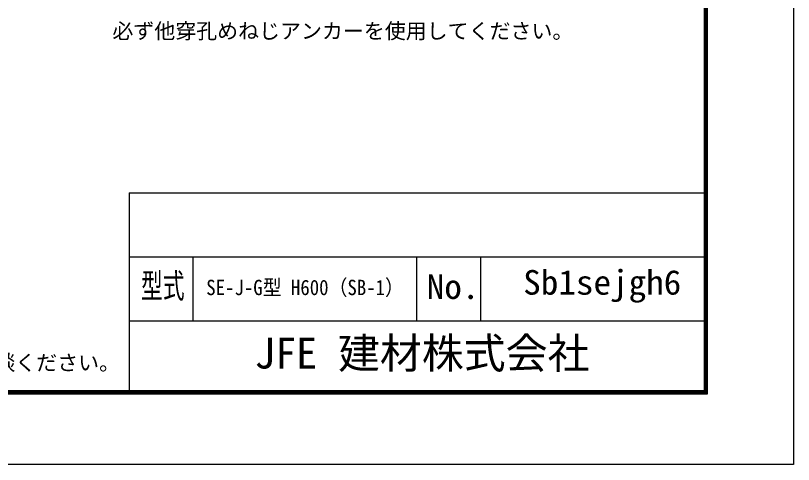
# Model space of a CAD drawing. Units: millimetres, scale not verified. Extents: x -1370 to 7030, y -2970 to 2970.
# Drawn here: x 4594 to 7030, y -2970 to -1564 of the extents above; entities that cross this region are included whole.
import ezdxf
from ezdxf.enums import TextEntityAlignment as Align

# ---------------------------------------------------------------- set-up
doc = ezdxf.new("R2010")
doc.units = ezdxf.units.MM
doc.header["$LTSCALE"] = 20
doc.layers.add('0-5_D-STR-TXT', color=7, linetype='Continuous', lineweight=13)
doc.layers.add('0-E_D-TTL', color=7, linetype='Continuous', lineweight=25)
doc.layers.add('0-B_D-TTL-TXT', color=7, linetype='Continuous')
doc.styles.add('ＭＳ ゴシック', font='')
doc.styles.get('ＭＳ ゴシック').set_extended_font_data('MS Gothic')

msp = doc.modelspace()

# ---------------------------------------------------------------- linework, layer by layer
at = {"layer": '0-E_D-TTL'}
for p, q in [((4949.6, -2120), (4949.6, -2740)), ((4949.6, -2120), (6749.6, -2120)), ((4949.6, -2320), (6749.6, -2320)), ((5149.6, -2320), (5149.6, -2520)), ((5849.6, -2320), (5849.6, -2520)), ((6049.6, -2320), (6049.6, -2520)), ((4949.6, -2520), (6749.6, -2520))]:
    msp.add_line(p, q, dxfattribs=at)
at = {"layer": '0-E_D-TTL', "color": 2}
msp.add_lwpolyline([(-1370.4, 2970), (7029.6, 2970), (7029.6, -2970), (-1370.4, -2970)], close=True, dxfattribs=at)
at = {"layer": '0-E_D-TTL'}
for points in [[(-1100.4, 2750), (6759.6, 2750), (6759.6, -2750), (-1100.4, -2750)], [(-1097.9, 2747.5), (6757.1, 2747.5), (6757.1, -2747.5), (-1097.9, -2747.5)], [(-1095.4, 2745), (6754.6, 2745), (6754.6, -2745), (-1095.4, -2745)], [(-1092.9, 2742.5), (6752.1, 2742.5), (6752.1, -2742.5), (-1092.9, -2742.5)], [(-1090.4, 2740), (6749.6, 2740), (6749.6, -2740), (-1090.4, -2740)]]:
    msp.add_lwpolyline(points, close=True, dxfattribs=at)

# ---------------------------------------------------------------- texts
at = {"layer": '0-5_D-STR-TXT', "style": 'ＭＳ ゴシック'}
for s, p in [('必ず他穿孔めねじアンカーを使用してください。', (4897.45, -1651.23)), ('※本商品はGLへの設置を基準としております。他の条件でご使用の際は別途ご相談ください。', (2166.53, -2689.87))]:
    msp.add_text(s, height=48.09, dxfattribs=at).set_placement(p, align=Align.BOTTOM_LEFT)
at = {"layer": '0-B_D-TTL-TXT', "style": 'ＭＳ ゴシック'}
for s, height, width, p in [('型式', 76.98, 0.65, (4987.06, -2472.14)), ('Sb1sejgh6', 76.98, 1.05, (6183.6, -2461.47)), ('SE-J-G型 H600（SB-1）', 48.09, 0.9, (5191.26, -2454.25)), ('No.', 76.98, 1.05, (5881.6, -2474.8))]:
    msp.add_text(s, height=height, dxfattribs=dict(at, width=width)).set_placement(p, align=Align.BOTTOM_LEFT)
msp.add_text('JFE 建材株式会社', height=96.19, dxfattribs=at).set_placement((5341.98, -2698.5), align=Align.BOTTOM_LEFT)

doc.saveas('drawing.dxf')
